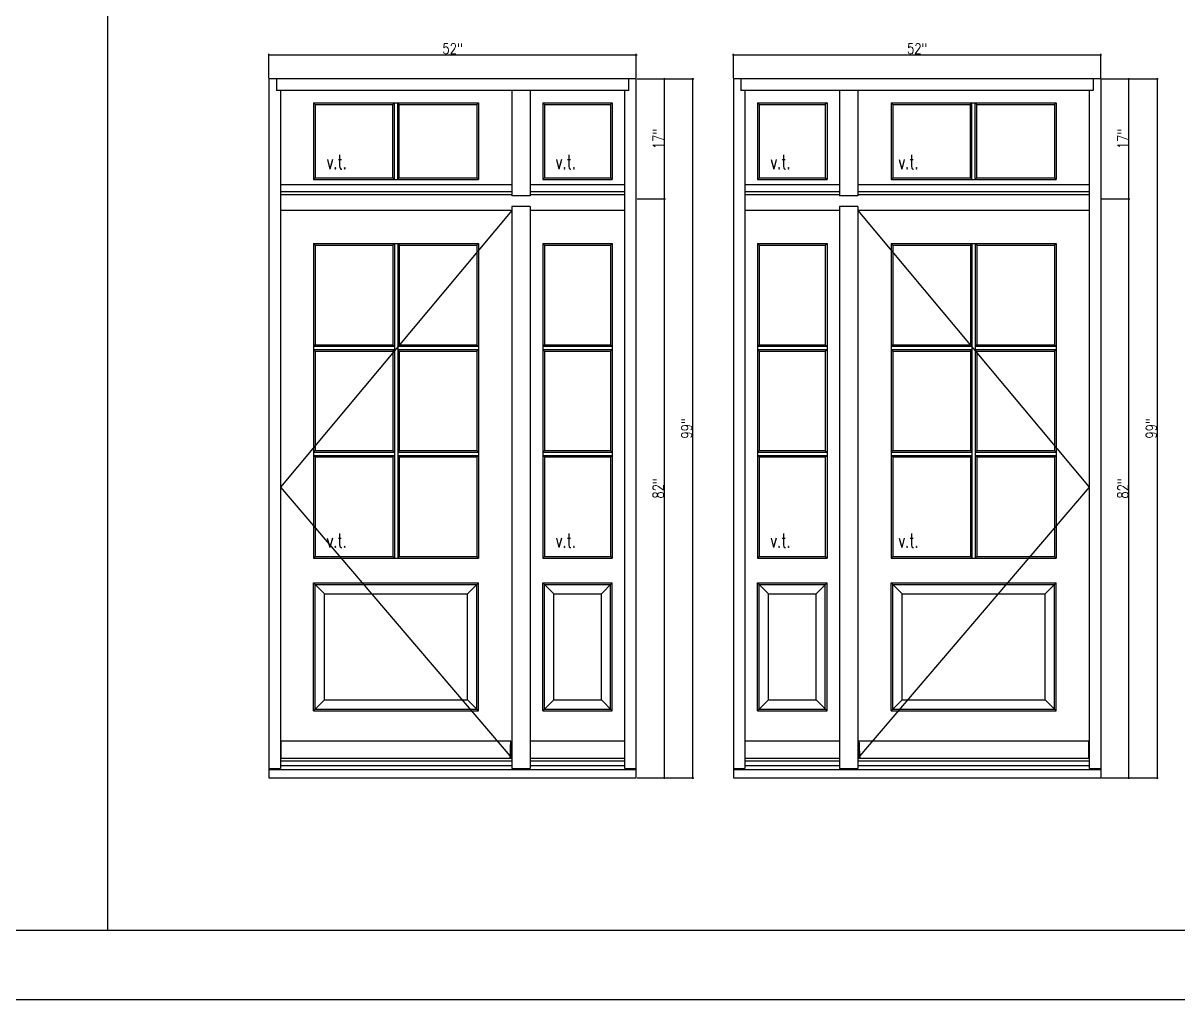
# Model space of a CAD drawing. Header units: inches. Extents: x 1985 to 11287, y 379 to 4336.
# Drawn here: x 7815.7 to 7979.2, y 3266.3 to 3404.6 of the extents above; entities that cross this region are included whole.
import ezdxf

# ---------------------------------------------------------------- set-up
doc = ezdxf.new("R2010")
doc.units = ezdxf.units.IN
doc.header["$MEASUREMENT"] = 0
doc.layers.get('0').update_dxf_attribs({"linetype": 'CONTINUOUS'})
doc.layers.get('Defpoints').update_dxf_attribs({"linetype": 'CONTINUOUS'})
for name, color, linetype in [('COTE1-1 99', 7, 'CONTINUOUS'), ('elevation 99', 7, 'CONTINUOUS'), ('opening side 99', 1, 'CONTINUOUS'), ('separation 99', 3, 'CONTINUOUS')]:
    doc.layers.add(name, color=color, linetype=linetype)
doc.styles.get("Standard").update_dxf_attribs({"font": 'txt.shx', "width": 0.8})
doc.dimstyles.new('Elevation', dxfattribs={"dimscale": 2, "dimtxt": 0.75, "dimasz": 0.0625, "dimexe": 0.0625, "dimexo": 0.0625, "dimgap": 0.0625, "dimtad": 1, "dimdec": 5, "dimzin": 0, "dimdsep": 46, "dimlunit": 5, "dimtxsty": 'Standard', "dimblk1": 'OBLIQUE', "dimblk2": 'OBLIQUE', "dimsah": 1, "dimcen": 2, "dimdle": 0.0625, "dimclrd": 1, "dimclre": 1, "dimadec": 1, "dimazin": 0, "dimtfac": 0.375, "dimtdec": 5, "dimtmove": 0, "dimatfit": 3, "dimldrblk": 'OBLIQUE', "dimfxl": 1, "dimfrac": 2, "dimtolj": 1, "dimtzin": 0, "dimarcsym": 0})

# ---------------------------------------------------------------- blocks, each defined once
blk = doc.blocks.new('_OBLIQUE')
at = {"color": 0, "linetype": 'ByBlock'}
blk.add_line((-0.5, -0.5), (0.5, 0.5), dxfattribs=at)
blk = doc.blocks.new('*D259')
at = {"layer": 'COTE1-1 99', "color": 1, "lineweight": -2, "transparency": 16777216}
for p, q in [((7850.34, 3400.13), (7902.59, 3400.13)), ((7850.47, 3396.85), (7850.47, 3400.26)), ((7902.47, 3396.85), (7902.47, 3400.26))]:
    blk.add_line(p, q, dxfattribs=at)
at = {"layer": 'Defpoints', "color": 0, "transparency": 16777216}
for p in [(7902.47, 3400.13), (7850.47, 3396.72), (7902.47, 3396.72)]:
    blk.add_point(p, dxfattribs=at)
at = {"layer": 'COTE1-1 99', "color": 1, "lineweight": -2, "transparency": 16777216, "xscale": 0.125, "yscale": 0.125, "zscale": 0.125, "rotation": 180}
blk.add_blockref('_OBLIQUE', (7850.47, 3400.13), dxfattribs=at)
at = {"layer": 'COTE1-1 99', "color": 1, "lineweight": -2, "transparency": 16777216, "xscale": 0.125, "yscale": 0.125, "zscale": 0.125}
blk.add_blockref('_OBLIQUE', (7902.47, 3400.13), dxfattribs=at)
at = {"layer": 'COTE1-1 99', "color": 0, "transparency": 16777216, "insert": (7876.47, 3401.01), "char_height": 1.5, "attachment_point": 5}
blk.add_mtext('\\A1;52"', dxfattribs=at)
blk = doc.blocks.new('*D260')
at = {"layer": 'COTE1-1 99', "color": 1, "lineweight": -2, "transparency": 16777216}
for p, q in [((7902.59, 3396.72), (7906.59, 3396.72)), ((7906.47, 3379.6), (7906.47, 3396.85)), ((7902.59, 3379.72), (7906.59, 3379.72))]:
    blk.add_line(p, q, dxfattribs=at)
at = {"layer": 'Defpoints', "color": 0, "transparency": 16777216}
for p in [(7902.47, 3396.72), (7906.47, 3396.72), (7902.47, 3379.72)]:
    blk.add_point(p, dxfattribs=at)
at = {"layer": 'COTE1-1 99', "color": 1, "lineweight": -2, "transparency": 16777216, "xscale": 0.125, "yscale": 0.125, "zscale": 0.125}
for p, rotation in [((7906.47, 3396.72), 90), ((7906.47, 3379.72), 270)]:
    blk.add_blockref('_OBLIQUE', p, dxfattribs=dict(at, rotation=rotation))
at = {"layer": 'COTE1-1 99', "color": 0, "transparency": 16777216, "insert": (7905.59, 3388.22), "char_height": 1.5, "attachment_point": 5, "rotation": 90}
blk.add_mtext('\\A1;17"', dxfattribs=at)
blk = doc.blocks.new('*D261')
at = {"layer": 'COTE1-1 99', "color": 1, "lineweight": -2, "transparency": 16777216}
for p, q in [((7906.47, 3297.6), (7906.47, 3379.85)), ((7902.59, 3379.72), (7906.59, 3379.72)), ((7902.59, 3297.72), (7906.59, 3297.72))]:
    blk.add_line(p, q, dxfattribs=at)
at = {"layer": 'Defpoints', "color": 0, "transparency": 16777216}
for p in [(7902.47, 3379.72), (7906.47, 3379.72), (7902.47, 3297.72)]:
    blk.add_point(p, dxfattribs=at)
at = {"layer": 'COTE1-1 99', "color": 1, "lineweight": -2, "transparency": 16777216, "xscale": 0.125, "yscale": 0.125, "zscale": 0.125}
for p, rotation in [((7906.47, 3379.72), 90), ((7906.47, 3297.72), 270)]:
    blk.add_blockref('_OBLIQUE', p, dxfattribs=dict(at, rotation=rotation))
at = {"layer": 'COTE1-1 99', "color": 0, "transparency": 16777216, "insert": (7905.59, 3338.72), "char_height": 1.5, "attachment_point": 5, "rotation": 90}
blk.add_mtext('\\A1;82"', dxfattribs=at)
blk = doc.blocks.new('*D262')
at = {"layer": 'COTE1-1 99', "color": 1, "lineweight": -2, "transparency": 16777216}
for p, q in [((7902.59, 3396.72), (7910.61, 3396.72)), ((7910.49, 3297.6), (7910.49, 3396.85)), ((7902.59, 3297.72), (7910.61, 3297.72))]:
    blk.add_line(p, q, dxfattribs=at)
at = {"layer": 'Defpoints', "color": 0, "transparency": 16777216}
for p in [(7902.47, 3396.72), (7910.49, 3396.72), (7902.47, 3297.72)]:
    blk.add_point(p, dxfattribs=at)
at = {"layer": 'COTE1-1 99', "color": 1, "lineweight": -2, "transparency": 16777216, "xscale": 0.125, "yscale": 0.125, "zscale": 0.125}
for p, rotation in [((7910.49, 3396.72), 90), ((7910.49, 3297.72), 270)]:
    blk.add_blockref('_OBLIQUE', p, dxfattribs=dict(at, rotation=rotation))
at = {"layer": 'COTE1-1 99', "color": 0, "transparency": 16777216, "insert": (7909.61, 3347.22), "char_height": 1.5, "attachment_point": 5, "rotation": 90}
blk.add_mtext('\\A1;99"', dxfattribs=at)
blk = doc.blocks.new('*D263')
at = {"layer": 'COTE1-1 99', "color": 1, "lineweight": -2, "transparency": 16777216}
for p, q in [((7916.11, 3400.13), (7968.36, 3400.13)), ((7916.24, 3396.85), (7916.24, 3400.26)), ((7968.24, 3396.85), (7968.24, 3400.26))]:
    blk.add_line(p, q, dxfattribs=at)
at = {"layer": 'Defpoints', "color": 0, "transparency": 16777216}
for p in [(7968.24, 3400.13), (7916.24, 3396.72), (7968.24, 3396.72)]:
    blk.add_point(p, dxfattribs=at)
at = {"layer": 'COTE1-1 99', "color": 1, "lineweight": -2, "transparency": 16777216, "xscale": 0.125, "yscale": 0.125, "zscale": 0.125, "rotation": 180}
blk.add_blockref('_OBLIQUE', (7916.24, 3400.13), dxfattribs=at)
at = {"layer": 'COTE1-1 99', "color": 1, "lineweight": -2, "transparency": 16777216, "xscale": 0.125, "yscale": 0.125, "zscale": 0.125}
blk.add_blockref('_OBLIQUE', (7968.24, 3400.13), dxfattribs=at)
at = {"layer": 'COTE1-1 99', "color": 0, "transparency": 16777216, "insert": (7942.24, 3401.01), "char_height": 1.5, "attachment_point": 5}
blk.add_mtext('\\A1;52"', dxfattribs=at)
blk = doc.blocks.new('*D264')
at = {"layer": 'COTE1-1 99', "color": 1, "lineweight": -2, "transparency": 16777216}
for p, q in [((7968.36, 3396.72), (7972.37, 3396.72)), ((7972.24, 3379.6), (7972.24, 3396.85)), ((7968.36, 3379.72), (7972.37, 3379.72))]:
    blk.add_line(p, q, dxfattribs=at)
at = {"layer": 'Defpoints', "color": 0, "transparency": 16777216}
for p in [(7968.24, 3396.72), (7972.24, 3396.72), (7968.24, 3379.72)]:
    blk.add_point(p, dxfattribs=at)
at = {"layer": 'COTE1-1 99', "color": 1, "lineweight": -2, "transparency": 16777216, "xscale": 0.125, "yscale": 0.125, "zscale": 0.125}
for p, rotation in [((7972.24, 3396.72), 90), ((7972.24, 3379.72), 270)]:
    blk.add_blockref('_OBLIQUE', p, dxfattribs=dict(at, rotation=rotation))
at = {"layer": 'COTE1-1 99', "color": 0, "transparency": 16777216, "insert": (7971.37, 3388.22), "char_height": 1.5, "attachment_point": 5, "rotation": 90}
blk.add_mtext('\\A1;17"', dxfattribs=at)
blk = doc.blocks.new('*D265')
at = {"layer": 'COTE1-1 99', "color": 1, "lineweight": -2, "transparency": 16777216}
for p, q in [((7972.24, 3297.6), (7972.24, 3379.85)), ((7968.36, 3379.72), (7972.37, 3379.72)), ((7968.36, 3297.72), (7972.37, 3297.72))]:
    blk.add_line(p, q, dxfattribs=at)
at = {"layer": 'Defpoints', "color": 0, "transparency": 16777216}
for p in [(7968.24, 3379.72), (7972.24, 3379.72), (7968.24, 3297.72)]:
    blk.add_point(p, dxfattribs=at)
at = {"layer": 'COTE1-1 99', "color": 1, "lineweight": -2, "transparency": 16777216, "xscale": 0.125, "yscale": 0.125, "zscale": 0.125}
for p, rotation in [((7972.24, 3379.72), 90), ((7972.24, 3297.72), 270)]:
    blk.add_blockref('_OBLIQUE', p, dxfattribs=dict(at, rotation=rotation))
at = {"layer": 'COTE1-1 99', "color": 0, "transparency": 16777216, "insert": (7971.37, 3338.72), "char_height": 1.5, "attachment_point": 5, "rotation": 90}
blk.add_mtext('\\A1;82"', dxfattribs=at)
blk = doc.blocks.new('*D266')
at = {"layer": 'COTE1-1 99', "color": 1, "lineweight": -2, "transparency": 16777216}
for p, q in [((7968.36, 3396.72), (7976.39, 3396.72)), ((7976.26, 3297.6), (7976.26, 3396.85)), ((7968.36, 3297.72), (7976.39, 3297.72))]:
    blk.add_line(p, q, dxfattribs=at)
at = {"layer": 'Defpoints', "color": 0, "transparency": 16777216}
for p in [(7968.24, 3396.72), (7976.26, 3396.72), (7968.24, 3297.72)]:
    blk.add_point(p, dxfattribs=at)
at = {"layer": 'COTE1-1 99', "color": 1, "lineweight": -2, "transparency": 16777216, "xscale": 0.125, "yscale": 0.125, "zscale": 0.125}
for p, rotation in [((7976.26, 3396.72), 90), ((7976.26, 3297.72), 270)]:
    blk.add_blockref('_OBLIQUE', p, dxfattribs=dict(at, rotation=rotation))
at = {"layer": 'COTE1-1 99', "color": 0, "transparency": 16777216, "insert": (7975.39, 3347.22), "char_height": 1.5, "attachment_point": 5, "rotation": 90}
blk.add_mtext('\\A1;99"', dxfattribs=at)

msp = doc.modelspace()

# ---------------------------------------------------------------- linework, layer by layer
at = {"layer": 'elevation 99'}
for p, q in [((7850.465268, 3396.722979), (7850.465268, 3380.722979)), ((7902.465268, 3396.722979), (7850.465268, 3396.722979)), ((7851.527768, 3396.722979), (7851.527768, 3395.097979)), ((7901.402768, 3395.097979), (7901.402768, 3396.722979)), ((7902.465268, 3297.722979), (7902.465268, 3396.722979)), ((7916.239073, 3396.722979), (7916.239073, 3297.722979)), ((7968.239073, 3396.722979), (7916.239073, 3396.722979)), ((7917.301573, 3396.722979), (7917.301573, 3395.097979)), ((7967.176573, 3396.722979), (7967.176573, 3395.097979)), ((7968.239073, 3396.722979), (7968.239073, 3379.722979)), ((7884.840268, 3395.097979), (7851.527768, 3395.097979)), ((7852.090268, 3395.097979), (7852.090268, 3380.722979)), ((7884.840268, 3395.097979), (7884.840268, 3380.160479)), ((7887.465268, 3395.097979), (7884.840268, 3395.097979)), ((7901.402768, 3395.097979), (7887.465268, 3395.097979)), ((7887.465268, 3395.097979), (7887.465268, 3380.160479)), ((7900.840268, 3380.347979), (7900.840268, 3395.097979)), ((7931.239073, 3395.097979), (7917.301573, 3395.097979)), ((7917.864073, 3395.097979), (7917.864073, 3380.347979)), ((7931.239073, 3395.097979), (7931.239073, 3380.160479)), ((7933.864073, 3395.097979), (7931.239073, 3395.097979)), ((7933.864073, 3395.097979), (7933.864073, 3380.160479)), ((7967.176573, 3395.097979), (7933.864073, 3395.097979)), ((7966.614073, 3395.097979), (7966.614073, 3380.722979)), ((7856.787581, 3393.339028), (7880.142954, 3393.339028)), ((7856.787581, 3393.339028), (7856.787581, 3382.481903)), ((7857.028653, 3393.097957), (7856.787581, 3393.339028)), ((7857.028653, 3393.097957), (7868.027768, 3393.097957)), ((7857.028653, 3393.097957), (7857.028653, 3382.722974)), ((7868.027768, 3393.097957), (7868.231968, 3393.339028)), ((7868.027768, 3382.722974), (7868.027768, 3393.097957)), ((7868.231968, 3382.481903), (7868.231968, 3393.339028)), ((7868.902768, 3393.097957), (7868.698568, 3393.339028)), ((7868.698568, 3382.481903), (7868.698568, 3393.339028)), ((7868.902768, 3393.097957), (7879.901883, 3393.097957)), ((7868.902768, 3382.722974), (7868.902768, 3393.097957)), ((7880.142954, 3393.339028), (7879.901883, 3393.097957)), ((7879.901883, 3393.097957), (7879.901883, 3382.722974)), ((7880.142954, 3393.339028), (7880.142954, 3382.481903)), ((7889.224155, 3393.339028), (7899.081381, 3393.339028)), ((7889.224155, 3393.339028), (7889.224155, 3382.481903)), ((7889.465226, 3393.097957), (7889.224155, 3393.339028)), ((7889.465226, 3393.097957), (7898.840309, 3393.097957)), ((7889.465226, 3393.097957), (7889.465226, 3382.722974)), ((7899.081381, 3393.339028), (7898.840309, 3393.097957)), ((7898.840309, 3393.097957), (7898.840309, 3382.722974)), ((7899.081381, 3393.339028), (7899.081381, 3382.481903)), ((7919.62296, 3393.339028), (7919.62296, 3382.481903)), ((7919.62296, 3393.339028), (7929.480186, 3393.339028)), ((7919.864031, 3393.097957), (7919.62296, 3393.339028)), ((7919.864031, 3393.097957), (7919.864031, 3382.722974)), ((7919.864031, 3393.097957), (7929.239114, 3393.097957)), ((7929.480186, 3393.339028), (7929.239114, 3393.097957)), ((7929.239114, 3393.097957), (7929.239114, 3382.722974)), ((7929.480186, 3393.339028), (7929.480186, 3382.481903)), ((7938.561386, 3393.339028), (7961.916759, 3393.339028)), ((7938.561386, 3393.339028), (7938.561386, 3382.481903)), ((7938.802458, 3393.097957), (7938.561386, 3393.339028)), ((7938.802458, 3393.097957), (7949.801573, 3393.097957)), ((7938.802458, 3393.097957), (7938.802458, 3382.722974)), ((7949.801573, 3393.097957), (7950.005773, 3393.339028)), ((7949.801573, 3382.722974), (7949.801573, 3393.097957)), ((7950.005773, 3382.481903), (7950.005773, 3393.339028)), ((7950.676573, 3393.097957), (7950.472373, 3393.339028)), ((7950.472373, 3382.481903), (7950.472373, 3393.339028)), ((7950.676573, 3393.097957), (7961.675688, 3393.097957)), ((7950.676573, 3382.722974), (7950.676573, 3393.097957)), ((7961.916759, 3393.339028), (7961.675688, 3393.097957)), ((7961.675688, 3393.097957), (7961.675688, 3382.722974)), ((7961.916759, 3393.339028), (7961.916759, 3382.481903)), ((7884.840268, 3381.722979), (7852.090268, 3381.722979)), ((7856.787581, 3382.481903), (7857.028653, 3382.722974)), ((7856.787581, 3382.481903), (7880.142954, 3382.481903)), ((7857.022176, 3382.722974), (7868.027768, 3382.722974)), ((7868.027768, 3382.722974), (7868.231968, 3382.481903)), ((7868.698568, 3382.481903), (7868.902768, 3382.722974)), ((7868.902768, 3382.722974), (7879.901883, 3382.722974)), ((7880.142954, 3382.481903), (7879.901883, 3382.722974)), ((7900.840268, 3381.722979), (7887.465268, 3381.722979)), ((7889.224155, 3382.481903), (7889.465226, 3382.722974)), ((7889.224155, 3382.481903), (7899.081381, 3382.481903)), ((7889.465226, 3382.722974), (7898.840309, 3382.722974)), ((7899.081381, 3382.481903), (7898.840309, 3382.722974)), ((7931.239073, 3381.722979), (7917.864073, 3381.722979)), ((7919.62296, 3382.481903), (7919.864031, 3382.722974)), ((7919.62296, 3382.481903), (7929.480186, 3382.481903)), ((7919.864031, 3382.722974), (7929.239114, 3382.722974)), ((7929.480186, 3382.481903), (7929.239114, 3382.722974)), ((7966.614073, 3381.722979), (7933.864073, 3381.722979)), ((7938.561386, 3382.481903), (7938.802458, 3382.722974)), ((7938.561386, 3382.481903), (7961.916759, 3382.481903)), ((7938.795981, 3382.722974), (7949.801573, 3382.722974)), ((7949.801573, 3382.722974), (7950.005773, 3382.481903)), ((7950.472373, 3382.481903), (7950.676573, 3382.722974)), ((7950.676573, 3382.722974), (7961.675688, 3382.722974)), ((7961.916759, 3382.481903), (7961.675688, 3382.722974)), ((7850.465268, 3380.722979), (7850.465268, 3297.722979)), ((7850.465268, 3380.722979), (7850.465268, 3297.722979)), ((7852.090268, 3380.722979), (7852.090268, 3380.347979)), ((7884.840268, 3380.722979), (7852.090268, 3380.722979)), ((7852.090268, 3380.347979), (7884.840268, 3380.347979)), ((7852.090268, 3380.347979), (7852.090268, 3378.097979)), ((7887.465268, 3380.160479), (7884.840268, 3380.160479)), ((7900.840268, 3380.722979), (7887.465268, 3380.722979)), ((7887.465268, 3380.347979), (7900.840268, 3380.347979)), ((7900.840268, 3378.097979), (7900.840268, 3380.347979)), ((7900.840268, 3378.097979), (7900.840268, 3380.347979)), ((7916.239073, 3380.722979), (7916.239073, 3297.722979)), ((7931.239073, 3380.722979), (7917.864073, 3380.722979)), ((7917.864073, 3380.347979), (7931.239073, 3380.347979)), ((7917.864073, 3380.347979), (7917.864073, 3378.097979)), ((7933.864073, 3380.160479), (7931.239073, 3380.160479)), ((7966.614073, 3380.722979), (7933.864073, 3380.722979)), ((7933.864073, 3380.347979), (7966.614073, 3380.347979)), ((7966.614073, 3380.722979), (7966.614073, 3380.347979)), ((7966.614073, 3380.347979), (7966.614073, 3378.097979)), ((7887.465268, 3378.660479), (7884.840268, 3378.660479)), ((7884.840268, 3378.660479), (7884.840268, 3299.051104)), ((7887.465268, 3378.660479), (7887.465268, 3299.051104)), ((7902.465268, 3297.722979), (7902.465268, 3379.722979)), ((7933.864073, 3378.660479), (7931.239073, 3378.660479)), ((7931.239073, 3378.660479), (7931.239073, 3299.051104)), ((7933.864073, 3378.660479), (7933.864073, 3299.051104)), ((7968.239073, 3379.722979), (7968.239073, 3297.722979)), ((7968.239073, 3379.722979), (7968.239073, 3297.722979)), ((7884.840268, 3378.097979), (7852.090268, 3378.097979)), ((7852.090268, 3378.097979), (7852.090268, 3299.051104)), ((7884.840268, 3378.097979), (7852.090268, 3378.097979)), ((7852.090268, 3378.097979), (7852.090268, 3299.051104)), ((7900.840268, 3378.097979), (7887.465268, 3378.097979)), ((7900.840268, 3378.097979), (7887.465268, 3378.097979)), ((7900.840268, 3299.051104), (7900.840268, 3378.097979)), ((7900.840268, 3299.051104), (7900.840268, 3378.097979)), ((7931.239073, 3378.097979), (7917.864073, 3378.097979)), ((7931.239073, 3378.097979), (7917.864073, 3378.097979)), ((7917.864073, 3378.097979), (7917.864073, 3299.051104)), ((7917.864073, 3378.097979), (7917.864073, 3299.051104)), ((7966.614073, 3378.097979), (7933.864073, 3378.097979)), ((7966.614073, 3378.097979), (7933.864073, 3378.097979)), ((7966.614073, 3378.097979), (7966.614073, 3299.051104)), ((7966.614073, 3378.097979), (7966.614073, 3299.051104)), ((7857.027753, 3373.16043), (7856.786681, 3373.428302)), ((7856.786681, 3373.428302), (7880.143854, 3373.428302)), ((7856.786681, 3373.428302), (7856.786681, 3328.861307)), ((7868.027768, 3373.16043), (7868.231968, 3373.428302)), ((7868.231968, 3373.428302), (7868.231968, 3328.861307)), ((7868.698568, 3373.428302), (7868.902768, 3373.16043)), ((7868.698568, 3373.428302), (7868.698568, 3328.861307)), ((7879.902783, 3373.16043), (7880.143854, 3373.428302)), ((7880.143854, 3373.428302), (7880.143854, 3328.861307)), ((7889.224155, 3373.428302), (7889.224155, 3328.861307)), ((7889.224155, 3373.428302), (7899.081381, 3373.428302)), ((7889.224155, 3373.428302), (7889.465226, 3373.16043)), ((7898.840309, 3373.16043), (7899.081381, 3373.428302)), ((7899.081381, 3373.428302), (7899.081381, 3328.861307)), ((7919.62296, 3373.428302), (7919.864031, 3373.16043)), ((7919.62296, 3373.428302), (7929.480186, 3373.428302)), ((7919.62296, 3373.428302), (7919.62296, 3328.861307)), ((7929.239114, 3373.16043), (7929.480186, 3373.428302)), ((7929.480186, 3373.428302), (7929.480186, 3328.861307)), ((7938.801558, 3373.16043), (7938.560486, 3373.428302)), ((7938.560486, 3373.428302), (7961.917659, 3373.428302)), ((7938.560486, 3373.428302), (7938.560486, 3328.861307)), ((7949.801573, 3373.16043), (7950.005773, 3373.428302)), ((7950.005773, 3373.428302), (7950.005773, 3328.861307)), ((7950.472373, 3373.428302), (7950.676573, 3373.16043)), ((7950.472373, 3373.428302), (7950.472373, 3328.861307)), ((7961.676588, 3373.16043), (7961.917659, 3373.428302)), ((7961.917659, 3373.428302), (7961.917659, 3328.861307)), ((7857.027753, 3373.16043), (7868.027768, 3373.16043)), ((7857.027753, 3373.16043), (7857.027753, 3359.05693)), ((7868.027768, 3373.16043), (7868.027768, 3359.05693)), ((7868.902768, 3373.16043), (7879.902783, 3373.16043)), ((7868.902768, 3373.16043), (7868.902768, 3359.05693)), ((7879.902783, 3373.16043), (7879.902783, 3359.05693)), ((7889.465226, 3373.16043), (7889.465226, 3359.05693)), ((7889.465226, 3373.16043), (7898.840309, 3373.16043)), ((7898.840309, 3373.16043), (7898.840309, 3359.05693)), ((7919.864031, 3373.16043), (7929.239114, 3373.16043)), ((7919.864031, 3373.16043), (7919.864031, 3359.05693)), ((7929.239114, 3373.16043), (7929.239114, 3359.05693)), ((7938.801558, 3373.16043), (7949.801573, 3373.16043)), ((7938.801558, 3373.16043), (7938.801558, 3359.05693)), ((7949.801573, 3373.16043), (7949.801573, 3359.05693)), ((7950.676573, 3373.16043), (7961.676588, 3373.16043)), ((7950.676573, 3373.16043), (7950.676573, 3359.05693)), ((7961.676588, 3373.16043), (7961.676588, 3359.05693)), ((7857.027753, 3359.05693), (7856.786681, 3358.85273)), ((7856.786681, 3358.85273), (7868.231968, 3358.85273)), ((7857.027753, 3359.05693), (7868.027768, 3359.05693)), ((7868.027768, 3359.05693), (7868.231968, 3358.85273)), ((7868.902768, 3359.05693), (7868.698568, 3358.85273)), ((7868.698568, 3358.85273), (7880.143854, 3358.85273)), ((7868.902768, 3359.05693), (7879.902783, 3359.05693)), ((7879.902783, 3359.05693), (7880.143854, 3358.85273)), ((7889.465226, 3359.05693), (7889.224155, 3358.85273)), ((7889.224155, 3358.85273), (7899.081381, 3358.85273)), ((7889.465226, 3359.05693), (7898.840309, 3359.05693)), ((7898.840309, 3359.05693), (7899.081381, 3358.85273)), ((7919.864031, 3359.05693), (7919.62296, 3358.85273)), ((7919.62296, 3358.85273), (7929.480186, 3358.85273)), ((7919.864031, 3359.05693), (7929.239114, 3359.05693)), ((7929.239114, 3359.05693), (7929.480186, 3358.85273)), ((7938.801558, 3359.05693), (7938.560486, 3358.85273)), ((7938.560486, 3358.85273), (7950.005773, 3358.85273)), ((7938.801558, 3359.05693), (7949.801573, 3359.05693)), ((7949.801573, 3359.05693), (7950.005773, 3358.85273)), ((7950.676573, 3359.05693), (7950.472373, 3358.85273)), ((7950.472373, 3358.85273), (7961.917659, 3358.85273)), ((7950.676573, 3359.05693), (7961.676588, 3359.05693)), ((7961.676588, 3359.05693), (7961.917659, 3358.85273)), ((7857.027753, 3358.18193), (7856.786681, 3358.38613)), ((7856.786681, 3358.38613), (7868.231968, 3358.38613)), ((7857.027753, 3358.18193), (7857.027753, 3344.07843)), ((7857.027753, 3358.18193), (7868.027768, 3358.18193)), ((7868.027768, 3358.18193), (7868.231968, 3358.38613)), ((7868.027768, 3358.18193), (7868.027768, 3344.07843)), ((7868.698568, 3358.38613), (7880.143854, 3358.38613)), ((7868.902768, 3358.18193), (7868.698568, 3358.38613)), ((7868.902768, 3358.18193), (7868.902768, 3344.07843)), ((7868.902768, 3358.18193), (7879.902783, 3358.18193)), ((7879.902783, 3358.18193), (7880.143854, 3358.38613)), ((7879.902783, 3358.18193), (7879.902783, 3344.07843)), ((7889.224155, 3358.38613), (7899.081381, 3358.38613)), ((7889.224155, 3358.38613), (7889.465226, 3358.18193)), ((7889.465226, 3358.18193), (7898.840309, 3358.18193)), ((7889.465226, 3358.18193), (7889.465226, 3344.07843)), ((7898.840309, 3358.18193), (7899.081381, 3358.38613)), ((7898.840309, 3358.18193), (7898.840309, 3344.07843)), ((7919.62296, 3358.38613), (7919.864031, 3358.18193)), ((7919.62296, 3358.38613), (7929.480186, 3358.38613)), ((7919.864031, 3358.18193), (7919.864031, 3344.07843)), ((7919.864031, 3358.18193), (7929.239114, 3358.18193)), ((7929.239114, 3358.18193), (7929.480186, 3358.38613)), ((7929.239114, 3358.18193), (7929.239114, 3344.07843)), ((7938.801558, 3358.18193), (7938.560486, 3358.38613)), ((7938.560486, 3358.38613), (7950.005773, 3358.38613)), ((7938.801558, 3358.18193), (7938.801558, 3344.07843)), ((7938.801558, 3358.18193), (7949.801573, 3358.18193)), ((7949.801573, 3358.18193), (7950.005773, 3358.38613)), ((7949.801573, 3358.18193), (7949.801573, 3344.07843)), ((7950.472373, 3358.38613), (7961.917659, 3358.38613)), ((7950.676573, 3358.18193), (7950.472373, 3358.38613)), ((7950.676573, 3358.18193), (7950.676573, 3344.07843)), ((7950.676573, 3358.18193), (7961.676588, 3358.18193)), ((7961.676588, 3358.18193), (7961.917659, 3358.38613)), ((7961.676588, 3358.18193), (7961.676588, 3344.07843)), ((7857.027753, 3344.07843), (7856.786681, 3343.87423)), ((7856.786681, 3343.87423), (7868.231968, 3343.87423)), ((7857.027753, 3344.07843), (7868.027768, 3344.07843)), ((7868.698568, 3343.87423), (7880.143854, 3343.87423)), ((7868.902768, 3344.07843), (7879.902783, 3344.07843)), ((7879.902783, 3344.07843), (7880.143854, 3343.87423)), ((7889.224155, 3343.87423), (7889.465226, 3344.07843)), ((7889.224155, 3343.87423), (7899.081381, 3343.87423)), ((7889.465226, 3344.07843), (7898.840309, 3344.07843)), ((7898.840309, 3344.07843), (7899.081381, 3343.87423)), ((7919.62296, 3343.87423), (7919.864031, 3344.07843)), ((7919.62296, 3343.87423), (7929.480186, 3343.87423)), ((7919.864031, 3344.07843), (7929.239114, 3344.07843)), ((7929.239114, 3344.07843), (7929.480186, 3343.87423)), ((7938.801558, 3344.07843), (7938.560486, 3343.87423)), ((7938.560486, 3343.87423), (7950.005773, 3343.87423)), ((7938.801558, 3344.07843), (7949.801573, 3344.07843)), ((7950.472373, 3343.87423), (7961.917659, 3343.87423)), ((7950.676573, 3344.07843), (7961.676588, 3344.07843)), ((7961.676588, 3344.07843), (7961.917659, 3343.87423)), ((7856.786681, 3343.412079), (7868.231968, 3343.412079)), ((7857.027753, 3343.207879), (7857.027753, 3329.102379)), ((7857.027753, 3343.207879), (7868.027768, 3343.207879)), ((7868.027768, 3343.207879), (7868.027768, 3329.102379)), ((7868.698568, 3343.412079), (7880.143854, 3343.412079)), ((7868.902768, 3343.207879), (7879.902783, 3343.207879)), ((7868.902768, 3343.207879), (7868.902768, 3329.102379)), ((7879.902783, 3343.207879), (7880.143854, 3343.412079)), ((7879.902783, 3343.207879), (7879.902783, 3329.102379)), ((7889.224155, 3343.412079), (7899.081381, 3343.412079)), ((7889.465226, 3343.207879), (7889.224155, 3343.412079)), ((7889.465226, 3343.207879), (7898.840309, 3343.207879)), ((7889.465226, 3343.207879), (7889.465226, 3329.102379)), ((7898.840309, 3343.207879), (7899.081381, 3343.412079)), ((7898.840309, 3343.207879), (7898.840309, 3329.102379)), ((7919.864031, 3343.207879), (7919.62296, 3343.412079)), ((7919.62296, 3343.412079), (7929.480186, 3343.412079)), ((7919.864031, 3343.207879), (7919.864031, 3329.102379)), ((7919.864031, 3343.207879), (7929.239114, 3343.207879)), ((7929.239114, 3343.207879), (7929.480186, 3343.412079)), ((7929.239114, 3343.207879), (7929.239114, 3329.102379)), ((7938.560486, 3343.412079), (7950.005773, 3343.412079)), ((7938.801558, 3343.207879), (7938.801558, 3329.102379)), ((7938.801558, 3343.207879), (7949.801573, 3343.207879)), ((7949.801573, 3343.207879), (7949.801573, 3329.102379)), ((7950.472373, 3343.412079), (7961.917659, 3343.412079)), ((7950.676573, 3343.207879), (7961.676588, 3343.207879)), ((7950.676573, 3343.207879), (7950.676573, 3329.102379)), ((7961.676588, 3343.207879), (7961.917659, 3343.412079)), ((7961.676588, 3343.207879), (7961.676588, 3329.102379)), ((7856.786681, 3328.861307), (7857.027753, 3329.102379)), ((7856.786681, 3328.861307), (7880.143854, 3328.861307)), ((7857.027753, 3329.102379), (7868.027768, 3329.102379)), ((7868.027768, 3329.102379), (7868.231968, 3328.861307)), ((7868.902768, 3329.102379), (7868.698568, 3328.861307)), ((7868.902768, 3329.102379), (7879.902783, 3329.102379)), ((7880.143854, 3328.861307), (7879.902783, 3329.102379)), ((7889.224155, 3328.861307), (7889.465226, 3329.102379)), ((7889.224155, 3328.861307), (7899.081381, 3328.861307)), ((7889.465226, 3329.102379), (7898.840309, 3329.102379)), ((7899.081381, 3328.861307), (7898.840309, 3329.102379)), ((7919.62296, 3328.861307), (7919.864031, 3329.102379)), ((7919.62296, 3328.861307), (7929.480186, 3328.861307)), ((7919.864031, 3329.102379), (7929.239114, 3329.102379)), ((7929.480186, 3328.861307), (7929.239114, 3329.102379)), ((7938.560486, 3328.861307), (7938.801558, 3329.102379)), ((7938.560486, 3328.861307), (7961.917659, 3328.861307)), ((7938.801558, 3329.102379), (7949.801573, 3329.102379)), ((7949.801573, 3329.102379), (7950.005773, 3328.861307)), ((7950.676573, 3329.102379), (7950.472373, 3328.861307)), ((7950.676573, 3329.102379), (7961.676588, 3329.102379)), ((7961.917659, 3328.861307), (7961.676588, 3329.102379)), ((7858.340194, 3323.789829), (7856.786622, 3325.34345)), ((7856.786622, 3307.231868), (7856.786622, 3325.34345)), ((7856.786622, 3325.34345), (7880.143898, 3325.34345)), ((7857.027694, 3307.472939), (7857.027694, 3325.102329)), ((7857.027694, 3325.102329), (7879.902827, 3325.102329)), ((7880.143898, 3325.34345), (7878.590327, 3323.789829)), ((7879.902827, 3307.472939), (7879.902827, 3325.102329)), ((7880.143898, 3307.231868), (7880.143898, 3325.34345)), ((7889.224155, 3307.231868), (7889.224155, 3325.34345)), ((7890.777726, 3323.789829), (7889.224155, 3325.34345)), ((7889.224155, 3325.34345), (7899.081381, 3325.34345)), ((7889.465226, 3307.472939), (7889.465226, 3325.102329)), ((7889.465226, 3325.102329), (7898.840309, 3325.102329)), ((7897.527809, 3323.789829), (7899.081381, 3325.34345)), ((7898.840309, 3307.472939), (7898.840309, 3325.102329)), ((7899.081381, 3307.231868), (7899.081381, 3325.34345)), ((7919.62296, 3325.34345), (7929.480186, 3325.34345)), ((7921.176531, 3323.789829), (7919.62296, 3325.34345)), ((7919.62296, 3307.231868), (7919.62296, 3325.34345)), ((7919.864031, 3325.102329), (7929.239114, 3325.102329)), ((7919.864031, 3307.472939), (7919.864031, 3325.102329)), ((7927.926614, 3323.789829), (7929.480186, 3325.34345)), ((7929.239114, 3307.472939), (7929.239114, 3325.102329)), ((7929.480186, 3307.231868), (7929.480186, 3325.34345)), ((7940.113999, 3323.789829), (7938.560427, 3325.34345)), ((7938.560427, 3307.231868), (7938.560427, 3325.34345)), ((7938.560427, 3325.34345), (7961.917703, 3325.34345)), ((7938.801499, 3307.472939), (7938.801499, 3325.102329)), ((7938.801499, 3325.102329), (7961.676632, 3325.102329)), ((7961.917703, 3325.34345), (7960.364132, 3323.789829)), ((7961.676632, 3307.472939), (7961.676632, 3325.102329)), ((7961.917703, 3307.231868), (7961.917703, 3325.34345)), ((7858.340194, 3308.785439), (7858.340194, 3323.789829)), ((7858.340194, 3323.789829), (7878.590327, 3323.789829)), ((7878.590327, 3308.785439), (7878.590327, 3323.789829)), ((7890.777726, 3308.785439), (7890.777726, 3323.789829)), ((7890.777726, 3323.789829), (7897.527809, 3323.789829)), ((7897.527809, 3308.785439), (7897.527809, 3323.789829)), ((7921.176531, 3323.789829), (7927.926614, 3323.789829)), ((7921.176531, 3308.785439), (7921.176531, 3323.789829)), ((7927.926614, 3308.785439), (7927.926614, 3323.789829)), ((7940.113999, 3308.785439), (7940.113999, 3323.789829)), ((7940.113999, 3323.789829), (7960.364132, 3323.789829)), ((7960.364132, 3308.785439), (7960.364132, 3323.789829)), ((7856.786622, 3307.231868), (7858.340194, 3308.785439)), ((7858.340194, 3308.785439), (7878.590327, 3308.785439)), ((7880.143898, 3307.231868), (7878.590327, 3308.785439)), ((7889.224155, 3307.231868), (7890.777726, 3308.785439)), ((7890.777726, 3308.785439), (7897.527809, 3308.785439)), ((7897.527809, 3308.785439), (7899.081381, 3307.231868)), ((7919.62296, 3307.231868), (7921.176531, 3308.785439)), ((7921.176531, 3308.785439), (7927.926614, 3308.785439)), ((7927.926614, 3308.785439), (7929.480186, 3307.231868)), ((7938.560427, 3307.231868), (7940.113999, 3308.785439)), ((7940.113999, 3308.785439), (7960.364132, 3308.785439)), ((7961.917703, 3307.231868), (7960.364132, 3308.785439)), ((7856.786622, 3307.231868), (7880.143898, 3307.231868)), ((7857.027694, 3307.472939), (7879.902827, 3307.472939)), ((7889.224155, 3307.231868), (7899.081381, 3307.231868)), ((7889.465226, 3307.472939), (7898.840309, 3307.472939)), ((7919.62296, 3307.231868), (7929.480186, 3307.231868)), ((7919.864031, 3307.472939), (7929.239114, 3307.472939)), ((7938.560427, 3307.231868), (7961.917703, 3307.231868)), ((7938.801499, 3307.472939), (7961.676632, 3307.472939)), ((7884.715268, 3302.910473), (7852.215268, 3302.910473)), ((7852.215268, 3300.535473), (7852.215268, 3302.910473)), ((7884.715268, 3302.910473), (7852.215268, 3302.910473)), ((7852.215268, 3300.535473), (7852.215268, 3302.910473)), ((7884.715268, 3300.535473), (7884.715268, 3302.910473)), ((7884.715268, 3300.535473), (7884.715268, 3302.910473)), ((7900.840268, 3302.910473), (7887.465268, 3302.910473)), ((7900.840268, 3302.910473), (7887.465268, 3302.910473)), ((7931.239073, 3302.910473), (7917.864073, 3302.910473)), ((7931.239073, 3302.910473), (7917.864073, 3302.910473)), ((7933.989073, 3300.535473), (7933.989073, 3302.910473)), ((7933.989073, 3300.535473), (7933.989073, 3302.910473)), ((7966.489073, 3302.910473), (7933.989073, 3302.910473)), ((7933.989073, 3300.535473), (7933.989073, 3302.910473)), ((7933.989073, 3300.535473), (7933.989073, 3302.910473)), ((7966.489073, 3302.910473), (7933.989073, 3302.910473)), ((7966.489073, 3302.910473), (7966.489073, 3300.535473)), ((7966.489073, 3302.910473), (7966.489073, 3300.535473)), ((7852.090268, 3300.535473), (7884.840268, 3300.535473)), ((7852.090268, 3300.535473), (7884.840268, 3300.535473)), ((7852.090268, 3300.143855), (7884.840268, 3300.143855)), ((7852.090268, 3300.143855), (7884.840268, 3300.143855)), ((7884.590268, 3300.722973), (7884.590268, 3300.535473)), ((7884.590268, 3300.722973), (7884.590268, 3300.535473)), ((7884.628511, 3300.535473), (7884.637936, 3300.660473)), ((7884.628511, 3300.535473), (7884.637936, 3300.660473)), ((7884.637936, 3300.660473), (7884.648564, 3300.535473)), ((7884.637936, 3300.660473), (7884.648564, 3300.535473)), ((7887.465268, 3300.535473), (7900.840268, 3300.535473)), ((7887.465268, 3300.535473), (7900.840268, 3300.535473)), ((7887.465268, 3300.143855), (7900.840268, 3300.143855)), ((7887.465268, 3300.143855), (7900.840268, 3300.143855)), ((7917.864073, 3300.535473), (7931.239073, 3300.535473)), ((7917.864073, 3300.535473), (7931.239073, 3300.535473)), ((7917.864073, 3300.143855), (7931.239073, 3300.143855)), ((7917.864073, 3300.143855), (7931.239073, 3300.143855)), ((7933.864073, 3300.535473), (7966.614073, 3300.535473)), ((7933.864073, 3300.535473), (7966.614073, 3300.535473)), ((7933.864073, 3300.143855), (7966.614073, 3300.143855)), ((7933.864073, 3300.143855), (7966.614073, 3300.143855)), ((7934.066404, 3300.660473), (7934.055777, 3300.535473)), ((7934.066404, 3300.660473), (7934.055777, 3300.535473)), ((7934.07583, 3300.535473), (7934.066404, 3300.660473)), ((7934.07583, 3300.535473), (7934.066404, 3300.660473)), ((7934.114073, 3300.722973), (7934.114073, 3300.535473)), ((7934.114073, 3300.722973), (7934.114073, 3300.535473)), ((7850.465268, 3299.051104), (7852.090268, 3299.051104)), ((7850.465268, 3299.051104), (7852.090268, 3299.051104)), ((7850.465268, 3298.910479), (7902.465268, 3298.910479)), ((7850.465268, 3298.910479), (7902.465268, 3298.910479)), ((7852.090268, 3299.472973), (7884.840268, 3299.472973)), ((7884.840268, 3299.051104), (7887.465268, 3299.051104)), ((7884.840268, 3299.051104), (7887.465268, 3299.051104)), ((7887.465268, 3299.472973), (7900.840268, 3299.472973)), ((7900.840268, 3299.051104), (7902.465268, 3299.051104)), ((7900.840268, 3299.051104), (7902.465268, 3299.051104)), ((7916.239073, 3299.051104), (7917.864073, 3299.051104)), ((7916.239073, 3299.051104), (7917.864073, 3299.051104)), ((7916.239073, 3298.910479), (7968.239073, 3298.910479)), ((7916.239073, 3298.910479), (7968.239073, 3298.910479)), ((7917.864073, 3299.472973), (7931.239073, 3299.472973)), ((7931.239073, 3299.051104), (7933.864073, 3299.051104)), ((7931.239073, 3299.051104), (7933.864073, 3299.051104)), ((7933.864073, 3299.472973), (7966.614073, 3299.472973)), ((7966.614073, 3299.051104), (7968.239073, 3299.051104)), ((7966.614073, 3299.051104), (7968.239073, 3299.051104)), ((7850.465268, 3297.722979), (7902.465268, 3297.722979)), ((7850.465268, 3297.722979), (7902.465268, 3297.722979)), ((7916.239073, 3297.722979), (7943.801573, 3297.722979)), ((7916.239073, 3297.722979), (7968.239073, 3297.722979)), ((7916.239073, 3297.722979), (7943.801573, 3297.722979)), ((7916.239073, 3297.722979), (7968.239073, 3297.722979))]:
    msp.add_line(p, q, dxfattribs=at)
at = {"layer": 'elevation 99', "color": 7}
for p, q in [((7868.027768, 3344.07843), (7868.231968, 3343.87423)), ((7868.902768, 3344.07843), (7868.698568, 3343.87423)), ((7949.801573, 3344.07843), (7950.005773, 3343.87423)), ((7950.676573, 3344.07843), (7950.472373, 3343.87423)), ((7857.027753, 3343.207879), (7856.786681, 3343.412079)), ((7868.027768, 3343.207879), (7868.231968, 3343.412079)), ((7868.902768, 3343.207879), (7868.698568, 3343.412079)), ((7938.801558, 3343.207879), (7938.560486, 3343.412079)), ((7949.801573, 3343.207879), (7950.005773, 3343.412079)), ((7950.676573, 3343.207879), (7950.472373, 3343.412079))]:
    msp.add_line(p, q, dxfattribs=at)
at = {"layer": 'elevation 99'}
for centre, radius, start, end in [((7866.549805, 3302.645715), 18.140881, 354.32963932, 0.35560171), ((7866.549805, 3302.645715), 18.140881, 354.32963932, 0.35560171), ((7885.101815, 3302.769017), 0.411617, 159.90001428, 181.49147604), ((7885.101815, 3302.769017), 0.411617, 159.90001428, 181.49147604), ((7933.602526, 3302.769017), 0.411617, 358.50852396, 20.09998572), ((7933.602526, 3302.769017), 0.411617, 358.50852396, 20.09998572), ((7952.154535, 3302.645715), 18.140881, 179.64439829, 185.67036068), ((7952.154535, 3302.645715), 18.140881, 179.64439829, 185.67036068), ((7887.247801, 3300.551062), 2.663087, 173.48326078, 176.29878354), ((7887.247801, 3300.551062), 2.663087, 173.48326078, 176.29878354), ((7931.45654, 3300.551062), 2.663087, 3.70121646, 6.51673922), ((7931.45654, 3300.551062), 2.663087, 3.70121646, 6.51673922)]:
    msp.add_arc(centre, radius, start, end, dxfattribs=at)
at = {"layer": 'opening side 99', "color": 1}
for p, q in [((7884.840268, 3378.097979), (7852.090268, 3338.887041)), ((7933.864073, 3378.097979), (7966.614073, 3338.887041)), ((7852.090268, 3338.887041), (7884.840268, 3300.535473)), ((7966.614073, 3338.887041), (7933.864073, 3300.535473))]:
    msp.add_line(p, q, dxfattribs=at)
at = {"layer": 'separation 99'}
for p, q in [((7827.61742, 3764.575732), (7827.61742, 3276.128059)), ((9943.552213, 3276.128059), (7685.752407, 3276.128059))]:
    msp.add_line(p, q, dxfattribs=at)
msp.add_lwpolyline([(9954.635727, 3266.28393), (7087.963638, 3266.28393), (7087.963638, 4336.37128), (9954.635727, 4336.37128)], close=True, dxfattribs=at)

# ---------------------------------------------------------------- texts
at = {"layer": 'elevation 99', "width": 0.7}
for p in [(7858.613264, 3383.968238), (7891.050738, 3383.968238), (7921.449543, 3383.968238), (7939.577113, 3383.968238), (7858.607688, 3330.347642), (7891.045161, 3330.347642), (7921.443966, 3330.347642), (7939.571536, 3330.347642)]:
    msp.add_text('v.t.', height=2, dxfattribs=at).set_placement(p)

# ---------------------------------------------------------------- dimensions: what is measured, and where the dimension line sits
at = {"layer": 'COTE1-1 99'}
for base, p1, p2, picture, middle in [((7902.465268, 3400.130656), (7850.465268, 3396.722979), (7902.465268, 3396.722979), '*D259', (7876.465268, 3401.005656)), ((7968.239073, 3400.130656), (7916.239073, 3396.722979), (7968.239073, 3396.722979), '*D263', (7942.239073, 3401.005656))]:
    dim = msp.add_linear_dim(base=base, p1=p1, p2=p2, dimstyle='Elevation', override={"dimtxt": 0.75, "dimdec": 5, "dimlunit": 5, "dimpost": '"'}, dxfattribs=at)
    dim.commit()
    dim.dimension.update_dxf_attribs({"geometry": picture, "text_midpoint": middle})
for base, p1, p2, override, picture, middle in [((7906.468821, 3396.722979), (7902.465268, 3379.722979), (7902.465268, 3396.722979), {"dimtxt": 0.75, "dimdec": 5, "dimlunit": 5, "dimpost": '"'}, '*D260', (7905.593821, 3388.222979)), ((7910.489427, 3396.722979), (7902.465268, 3297.722979), (7902.465268, 3396.722979), {"dimpost": '"'}, '*D262', (7909.614427, 3347.222979)), ((7972.242626, 3396.722979), (7968.239073, 3379.722979), (7968.239073, 3396.722979), {"dimtxt": 0.75, "dimdec": 5, "dimlunit": 5, "dimpost": '"'}, '*D264', (7971.367626, 3388.222979)), ((7976.263232, 3396.722979), (7968.239073, 3297.722979), (7968.239073, 3396.722979), {"dimpost": '"'}, '*D266', (7975.388232, 3347.222979)), ((7906.468821, 3379.722979), (7902.465268, 3297.722979), (7902.465268, 3379.722979), {"dimtxt": 0.75, "dimdec": 5, "dimlunit": 5, "dimpost": '"'}, '*D261', (7905.593821, 3338.722979)), ((7972.242626, 3379.722979), (7968.239073, 3297.722979), (7968.239073, 3379.722979), {"dimtxt": 0.75, "dimdec": 5, "dimlunit": 5, "dimpost": '"'}, '*D265', (7971.367626, 3338.722979))]:
    dim = msp.add_linear_dim(base=base, p1=p1, p2=p2, angle=90, dimstyle='Elevation', override=override, dxfattribs=at)
    dim.commit()
    dim.dimension.update_dxf_attribs({"geometry": picture, "text_midpoint": middle})

doc.saveas('drawing.dxf')
